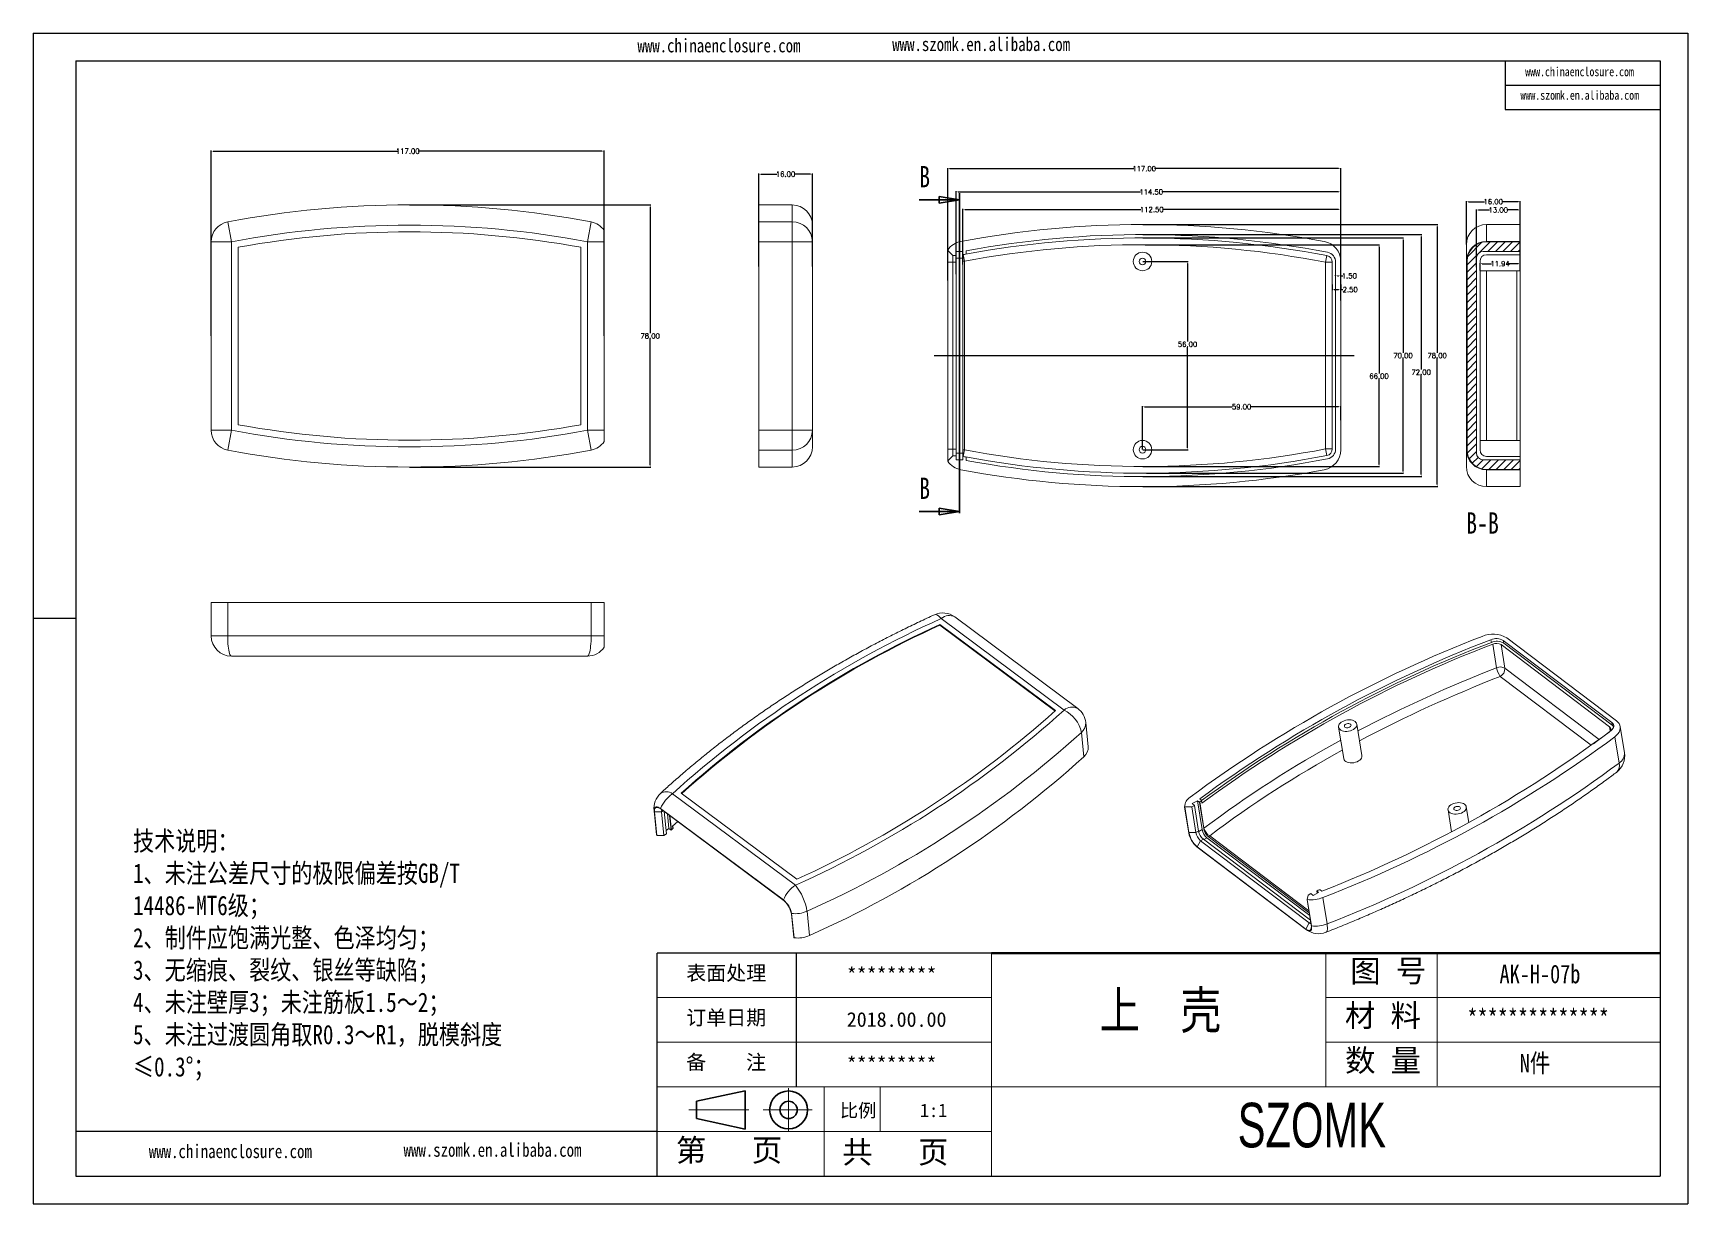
# Model space of a CAD drawing. Header units: inches. Extents: x 3379 to 5004, y 1126 to 1474.
# Drawn here: x 3379.1 to 3871.7, y 1125.7 to 1474 of the extents above; entities that cross this region are included whole.
import ezdxf

# ---------------------------------------------------------------- set-up
doc = ezdxf.new("R2010")
doc.units = ezdxf.units.IN
doc.header["$LTSCALE"] = 15
doc.linetypes.add('CENTER2', pattern=[28.575, 19.05, -3.175, 3.175, -3.175])
doc.linetypes.add('PHANTOM', pattern=[12.7, 6.35, -1.27, 1.27, -1.27, 1.27, -1.27])
doc.layers.add('文字', color=81, linetype='Continuous')
for name, color, linetype, lineweight in [('粗实线', 7, 'Continuous', 30), ('细实线', 3, 'Continuous', 9), ('细点划线', 2, 'CENTER2', 9)]:
    doc.layers.add(name, color=color, linetype=linetype, lineweight=lineweight)
doc.styles.add('SLDTEXTSTYLE0', font='TXT', dxfattribs={"width": 0.75})
doc.styles.get("Standard").update_dxf_attribs({"font": 'txt', "bigfont": 'gbcbig.shx'})
doc.styles.add('宋体', font='', dxfattribs={"width": 0.8, "height": 3.5})
doc.styles.add('长仿宋', font='', dxfattribs={"width": 0.7, "height": 4})
doc.styles.get('宋体').set_extended_font_data('SimSun')
doc.styles.get('长仿宋').set_extended_font_data('SimSun')
doc.dimstyles.new('2', dxfattribs={"dimtxt": 1.5, "dimasz": 0.6, "dimexe": 0.18, "dimexo": 0.0625, "dimgap": 0.09, "dimtad": 0, "dimtih": 1, "dimtoh": 1, "dimzin": 0, "dimdsep": 46, "dimtxsty": 'Standard', "dimcen": 0, "dimadec": 0, "dimazin": 2, "dimtfac": 1, "dimtofl": 0, "dimtmove": 0, "dimatfit": 3, "dimfxl": 1, "dimtolj": 1, "dimtzin": 0, "dimarcsym": 0})

# ---------------------------------------------------------------- blocks, each defined once
blk = doc.blocks.new('_CLOSED')
at = {"color": 0, "linetype": 'ByBlock', "lineweight": -2}
for p, q in [((-1, 0.166667), (0, 0)), ((-1, 0.166667), (-1, -0.166667)), ((0, 0), (-1, -0.166667)), ((0, 0), (-1, 0))]:
    blk.add_line(p, q, dxfattribs=at)
blk = doc.blocks.new('*D299')
at = {"color": 0, "lineweight": -2}
for p, q in [((3432.09, 1383.96), (3432.09, 1439.07)), ((3432.69, 1438.89), (3487.5, 1438.89)), ((3548.49, 1438.89), (3493.68, 1438.89)), ((3549.09, 1383.96), (3549.09, 1439.07))]:
    blk.add_line(p, q, dxfattribs=at)
at = {"color": 0}
for points in [[(3432.69, 1438.99), (3432.69, 1438.79), (3432.09, 1438.89)], [(3548.49, 1438.99), (3548.49, 1438.79), (3549.09, 1438.89)]]:
    blk.add_solid(points, dxfattribs=at)
at = {"layer": 'Defpoints', "color": 0}
for p in [(3432.09, 1438.89), (3432.09, 1383.9), (3549.09, 1383.9)]:
    blk.add_point(p, dxfattribs=at)
at = {"color": 0, "insert": (3490.59, 1438.89), "char_height": 1.5, "attachment_point": 5}
blk.add_mtext('\\A1;117.00', dxfattribs=at)
blk = doc.blocks.new('*D300')
at = {"color": 0, "lineweight": -2}
for p, q in [((3491.15, 1422.9), (3562.95, 1422.9)), ((3562.77, 1422.3), (3562.77, 1384.74)), ((3562.77, 1345.5), (3562.77, 1383.06)), ((3491.15, 1344.9), (3562.95, 1344.9))]:
    blk.add_line(p, q, dxfattribs=at)
at = {"color": 0}
for points in [[(3562.67, 1422.3), (3562.87, 1422.3), (3562.77, 1422.9)], [(3562.67, 1345.5), (3562.87, 1345.5), (3562.77, 1344.9)]]:
    blk.add_solid(points, dxfattribs=at)
at = {"layer": 'Defpoints', "color": 0}
for p in [(3491.09, 1422.9), (3491.09, 1344.9), (3562.77, 1344.9)]:
    blk.add_point(p, dxfattribs=at)
at = {"color": 0, "insert": (3562.77, 1383.9), "char_height": 1.5, "attachment_point": 5}
blk.add_mtext('\\A1;78.00', dxfattribs=at)
blk = doc.blocks.new('*D301')
at = {"color": 0, "lineweight": -2}
for p, q in [((3595.08, 1404.54), (3595.08, 1432.23)), ((3595.68, 1432.05), (3600.49, 1432.05)), ((3610.48, 1432.05), (3605.67, 1432.05)), ((3611.08, 1404.54), (3611.08, 1432.23))]:
    blk.add_line(p, q, dxfattribs=at)
at = {"color": 0}
for points in [[(3595.68, 1432.15), (3595.68, 1431.95), (3595.08, 1432.05)], [(3610.48, 1432.15), (3610.48, 1431.95), (3611.08, 1432.05)]]:
    blk.add_solid(points, dxfattribs=at)
at = {"layer": 'Defpoints', "color": 0}
for p in [(3611.08, 1432.05), (3595.08, 1404.48), (3611.08, 1404.48)]:
    blk.add_point(p, dxfattribs=at)
at = {"color": 0, "insert": (3603.08, 1432.05), "char_height": 1.5, "attachment_point": 5}
blk.add_mtext('\\A1;16.00', dxfattribs=at)
blk = doc.blocks.new('*D302')
at = {"color": 0, "lineweight": -2}
for p, q in [((3709.43, 1406.07), (3722.95, 1406.07)), ((3722.77, 1405.47), (3722.77, 1382.27)), ((3722.77, 1350.67), (3722.77, 1380.59)), ((3709.43, 1350.07), (3722.95, 1350.07))]:
    blk.add_line(p, q, dxfattribs=at)
at = {"color": 0}
for points in [[(3722.67, 1405.47), (3722.87, 1405.47), (3722.77, 1406.07)], [(3722.67, 1350.67), (3722.87, 1350.67), (3722.77, 1350.07)]]:
    blk.add_solid(points, dxfattribs=at)
at = {"layer": 'Defpoints', "color": 0}
for p in [(3709.36, 1406.07), (3709.36, 1350.07), (3722.77, 1350.07)]:
    blk.add_point(p, dxfattribs=at)
at = {"color": 0, "insert": (3722.77, 1381.43), "char_height": 1.5, "attachment_point": 5}
blk.add_mtext('\\A1;56.00', dxfattribs=at)
blk = doc.blocks.new('*D303')
at = {"color": 0, "lineweight": -2}
for p, q in [((3709.43, 1417.07), (3797.26, 1417.07)), ((3797.08, 1416.47), (3797.08, 1378.91)), ((3797.08, 1339.67), (3797.08, 1377.23)), ((3709.43, 1339.07), (3797.26, 1339.07))]:
    blk.add_line(p, q, dxfattribs=at)
at = {"color": 0}
for points in [[(3796.98, 1416.47), (3797.18, 1416.47), (3797.08, 1417.07)], [(3796.98, 1339.67), (3797.18, 1339.67), (3797.08, 1339.07)]]:
    blk.add_solid(points, dxfattribs=at)
at = {"layer": 'Defpoints', "color": 0}
for p in [(3709.36, 1417.07), (3709.36, 1339.07), (3797.08, 1339.07)]:
    blk.add_point(p, dxfattribs=at)
at = {"color": 0, "insert": (3797.08, 1378.07), "char_height": 1.5, "attachment_point": 5}
blk.add_mtext('\\A1;78.00', dxfattribs=at)
blk = doc.blocks.new('*D304')
at = {"color": 0, "lineweight": -2}
for p, q in [((3709.43, 1414.07), (3792.5, 1414.07)), ((3792.32, 1413.47), (3792.32, 1373.96)), ((3792.32, 1342.67), (3792.32, 1372.28)), ((3709.43, 1342.07), (3792.5, 1342.07))]:
    blk.add_line(p, q, dxfattribs=at)
at = {"color": 0}
for points in [[(3792.22, 1413.47), (3792.42, 1413.47), (3792.32, 1414.07)], [(3792.22, 1342.67), (3792.42, 1342.67), (3792.32, 1342.07)]]:
    blk.add_solid(points, dxfattribs=at)
at = {"layer": 'Defpoints', "color": 0}
for p in [(3709.36, 1414.07), (3792.32, 1414.07), (3709.36, 1342.07)]:
    blk.add_point(p, dxfattribs=at)
at = {"color": 0, "insert": (3792.32, 1373.12), "char_height": 1.5, "attachment_point": 5}
blk.add_mtext('\\A1;72.00', dxfattribs=at)
blk = doc.blocks.new('*D305')
at = {"color": 0, "lineweight": -2}
for p, q in [((3709.43, 1413.07), (3787.11, 1413.07)), ((3786.93, 1412.47), (3786.93, 1378.91)), ((3786.93, 1343.67), (3786.93, 1377.23)), ((3710.55, 1343.07), (3787.11, 1343.07))]:
    blk.add_line(p, q, dxfattribs=at)
at = {"color": 0}
for points in [[(3786.83, 1412.47), (3787.03, 1412.47), (3786.93, 1413.07)], [(3786.83, 1343.67), (3787.03, 1343.67), (3786.93, 1343.07)]]:
    blk.add_solid(points, dxfattribs=at)
at = {"layer": 'Defpoints', "color": 0}
for p in [(3709.36, 1413.07), (3710.49, 1343.07), (3786.93, 1343.07)]:
    blk.add_point(p, dxfattribs=at)
at = {"color": 0, "insert": (3786.93, 1378.07), "char_height": 1.5, "attachment_point": 5}
blk.add_mtext('\\A1;70.00', dxfattribs=at)
blk = doc.blocks.new('*D306')
at = {"color": 0, "lineweight": -2}
for p, q in [((3710.19, 1411.07), (3779.96, 1411.07)), ((3779.78, 1410.47), (3779.78, 1372.78)), ((3779.78, 1345.67), (3779.78, 1371.1)), ((3709.43, 1345.07), (3779.96, 1345.07))]:
    blk.add_line(p, q, dxfattribs=at)
at = {"color": 0}
for points in [[(3779.68, 1410.47), (3779.88, 1410.47), (3779.78, 1411.07)], [(3779.68, 1345.67), (3779.88, 1345.67), (3779.78, 1345.07)]]:
    blk.add_solid(points, dxfattribs=at)
at = {"layer": 'Defpoints', "color": 0}
for p in [(3710.13, 1411.07), (3709.36, 1345.07), (3779.78, 1345.07)]:
    blk.add_point(p, dxfattribs=at)
at = {"color": 0, "insert": (3779.78, 1371.94), "char_height": 1.5, "attachment_point": 5}
blk.add_mtext('\\A1;66.00', dxfattribs=at)
blk = doc.blocks.new('*D307')
at = {"color": 0, "lineweight": -2}
for p, q in [((3766.86, 1401.77), (3766.86, 1401.97)), ((3767.46, 1401.79), (3767.76, 1401.79)), ((3768.36, 1401.77), (3768.36, 1401.97)), ((3768.36, 1401.79), (3768.96, 1401.79))]:
    blk.add_line(p, q, dxfattribs=at)
at = {"color": 0}
for points in [[(3767.46, 1401.89), (3767.46, 1401.69), (3766.86, 1401.79)], [(3767.76, 1401.89), (3767.76, 1401.69), (3768.36, 1401.79)]]:
    blk.add_solid(points, dxfattribs=at)
at = {"layer": 'Defpoints', "color": 0}
for p in [(3766.86, 1401.71), (3768.36, 1401.79), (3768.36, 1401.71)]:
    blk.add_point(p, dxfattribs=at)
at = {"color": 0, "insert": (3770.93, 1401.79), "char_height": 1.5, "attachment_point": 5}
blk.add_mtext('\\A1;1.50', dxfattribs=at)
blk = doc.blocks.new('*D308')
at = {"color": 0, "lineweight": -2}
for p, q in [((3765.86, 1399.21), (3765.86, 1397.53)), ((3766.46, 1397.71), (3767.76, 1397.71)), ((3768.36, 1399.21), (3768.36, 1397.53)), ((3768.36, 1397.71), (3768.96, 1397.71))]:
    blk.add_line(p, q, dxfattribs=at)
at = {"color": 0}
for points in [[(3766.46, 1397.81), (3766.46, 1397.61), (3765.86, 1397.71)], [(3767.76, 1397.81), (3767.76, 1397.61), (3768.36, 1397.71)]]:
    blk.add_solid(points, dxfattribs=at)
at = {"layer": 'Defpoints', "color": 0}
for p in [(3765.86, 1399.27), (3768.36, 1399.27), (3768.36, 1397.71)]:
    blk.add_point(p, dxfattribs=at)
at = {"color": 0, "insert": (3771.18, 1397.71), "char_height": 1.5, "attachment_point": 5}
blk.add_mtext('\\A1;2.50', dxfattribs=at)
blk = doc.blocks.new('*D309')
at = {"color": 0, "lineweight": -2}
for p, q in [((3655.86, 1405.18), (3655.86, 1421.71)), ((3656.46, 1421.53), (3708.9, 1421.53)), ((3767.76, 1421.53), (3715.33, 1421.53)), ((3768.36, 1404.19), (3768.36, 1421.71))]:
    blk.add_line(p, q, dxfattribs=at)
at = {"color": 0}
for points in [[(3656.46, 1421.63), (3656.46, 1421.43), (3655.86, 1421.53)], [(3767.76, 1421.63), (3767.76, 1421.43), (3768.36, 1421.53)]]:
    blk.add_solid(points, dxfattribs=at)
at = {"layer": 'Defpoints', "color": 0}
for p in [(3768.36, 1421.53), (3655.86, 1405.12), (3768.36, 1404.13)]:
    blk.add_point(p, dxfattribs=at)
at = {"color": 0, "insert": (3712.11, 1421.53), "char_height": 1.5, "attachment_point": 5}
blk.add_mtext('\\A1;112.50', dxfattribs=at)
blk = doc.blocks.new('*D310')
at = {"color": 0, "lineweight": -2}
for p, q in [((3653.86, 1402.29), (3653.86, 1426.96)), ((3654.46, 1426.78), (3708.73, 1426.78)), ((3767.76, 1426.78), (3715.16, 1426.78)), ((3768.36, 1404.19), (3768.36, 1426.96))]:
    blk.add_line(p, q, dxfattribs=at)
at = {"color": 0}
for points in [[(3654.46, 1426.88), (3654.46, 1426.68), (3653.86, 1426.78)], [(3767.76, 1426.88), (3767.76, 1426.68), (3768.36, 1426.78)]]:
    blk.add_solid(points, dxfattribs=at)
at = {"layer": 'Defpoints', "color": 0}
for p in [(3768.36, 1426.78), (3653.86, 1402.23), (3768.36, 1404.13)]:
    blk.add_point(p, dxfattribs=at)
at = {"color": 0, "insert": (3711.95, 1426.78), "char_height": 1.5, "attachment_point": 5}
blk.add_mtext('\\A1;114.50', dxfattribs=at)
blk = doc.blocks.new('*D311')
at = {"color": 0, "lineweight": -2}
for p, q in [((3651.36, 1400.4), (3651.36, 1433.88)), ((3768.36, 1394.5), (3768.36, 1433.88)), ((3651.96, 1433.7), (3706.77, 1433.7)), ((3767.76, 1433.7), (3712.95, 1433.7))]:
    blk.add_line(p, q, dxfattribs=at)
at = {"color": 0}
for points in [[(3651.96, 1433.8), (3651.96, 1433.6), (3651.36, 1433.7)], [(3767.76, 1433.8), (3767.76, 1433.6), (3768.36, 1433.7)]]:
    blk.add_solid(points, dxfattribs=at)
at = {"layer": 'Defpoints', "color": 0}
for p in [(3768.36, 1433.7), (3651.36, 1400.34), (3768.36, 1394.44)]:
    blk.add_point(p, dxfattribs=at)
at = {"color": 0, "insert": (3709.86, 1433.7), "char_height": 1.5, "attachment_point": 5}
blk.add_mtext('\\A1;117.00', dxfattribs=at)
blk = doc.blocks.new('*D312')
at = {"color": 0, "lineweight": -2}
for p, q in [((3805.78, 1411.13), (3805.78, 1424.04)), ((3821.78, 1417.13), (3821.78, 1424.04)), ((3806.38, 1423.86), (3811.19, 1423.86)), ((3821.18, 1423.86), (3816.37, 1423.86))]:
    blk.add_line(p, q, dxfattribs=at)
at = {"color": 0}
for points in [[(3806.38, 1423.96), (3806.38, 1423.76), (3805.78, 1423.86)], [(3821.18, 1423.96), (3821.18, 1423.76), (3821.78, 1423.86)]]:
    blk.add_solid(points, dxfattribs=at)
at = {"layer": 'Defpoints', "color": 0}
for p in [(3821.78, 1423.86), (3821.78, 1417.07), (3805.78, 1411.07)]:
    blk.add_point(p, dxfattribs=at)
at = {"color": 0, "insert": (3813.78, 1423.86), "char_height": 1.5, "attachment_point": 5}
blk.add_mtext('\\A1;16.00', dxfattribs=at)
blk = doc.blocks.new('*D314')
at = {"color": 0, "lineweight": -2}
for p, q in [((3808.78, 1404.37), (3808.78, 1421.57)), ((3809.38, 1421.39), (3812.69, 1421.39)), ((3821.18, 1421.39), (3817.87, 1421.39)), ((3821.78, 1404.37), (3821.78, 1421.57))]:
    blk.add_line(p, q, dxfattribs=at)
at = {"color": 0}
for points in [[(3809.38, 1421.49), (3809.38, 1421.29), (3808.78, 1421.39)], [(3821.18, 1421.49), (3821.18, 1421.29), (3821.78, 1421.39)]]:
    blk.add_solid(points, dxfattribs=at)
at = {"layer": 'Defpoints', "color": 0}
for p in [(3821.78, 1421.39), (3808.78, 1404.31), (3821.78, 1404.31)]:
    blk.add_point(p, dxfattribs=at)
at = {"color": 0, "insert": (3815.28, 1421.39), "char_height": 1.5, "attachment_point": 5}
blk.add_mtext('\\A1;13.00', dxfattribs=at)
blk = doc.blocks.new('*D315')
at = {"color": 0, "lineweight": -2}
for p, q in [((3709.36, 1350.13), (3709.36, 1363.01)), ((3709.96, 1362.83), (3736.02, 1362.83)), ((3767.76, 1362.83), (3741.7, 1362.83)), ((3768.36, 1358.83), (3768.36, 1363.01))]:
    blk.add_line(p, q, dxfattribs=at)
at = {"color": 0}
for points in [[(3709.96, 1362.93), (3709.96, 1362.73), (3709.36, 1362.83)], [(3767.76, 1362.93), (3767.76, 1362.73), (3768.36, 1362.83)]]:
    blk.add_solid(points, dxfattribs=at)
at = {"layer": 'Defpoints', "color": 0}
for p in [(3768.36, 1362.83), (3768.36, 1358.76), (3709.36, 1350.07)]:
    blk.add_point(p, dxfattribs=at)
at = {"color": 0, "insert": (3738.86, 1362.83), "char_height": 1.5, "attachment_point": 5}
blk.add_mtext('\\A1;59.00', dxfattribs=at)
blk = doc.blocks.new('*D316')
at = {"color": 0, "lineweight": -2}
for p, q in [((3809.84, 1403.38), (3809.84, 1405.6)), ((3810.44, 1405.42), (3813.22, 1405.42)), ((3821.18, 1405.42), (3818.4, 1405.42)), ((3821.78, 1403.38), (3821.78, 1405.6))]:
    blk.add_line(p, q, dxfattribs=at)
at = {"color": 0}
for points in [[(3810.44, 1405.52), (3810.44, 1405.32), (3809.84, 1405.42)], [(3821.18, 1405.52), (3821.18, 1405.32), (3821.78, 1405.42)]]:
    blk.add_solid(points, dxfattribs=at)
at = {"layer": 'Defpoints', "color": 0}
for p in [(3821.78, 1405.42), (3809.84, 1403.32), (3821.78, 1403.32)]:
    blk.add_point(p, dxfattribs=at)
at = {"color": 0, "insert": (3815.81, 1405.42), "char_height": 1.5, "attachment_point": 5}
blk.add_mtext('\\A1;11.94', dxfattribs=at)

msp = doc.modelspace()

# ---------------------------------------------------------------- hatches: boundary and pattern name
at = {"linetype": 'Continuous', "lineweight": 0}
h = msp.add_hatch(dxfattribs=at)
h.set_pattern_fill('ANSI31', color=4, scale=0.5, style=0)
h.set_pattern_definition([(45, (21.1117, 0), (-1.122532, 1.122532), [])])
edge = h.paths.add_edge_path(flags=0)
edge.add_line((3805.971, 1406.136), (3805.971, 1350.006))
edge.add_arc((3811.781, 1350.006), 5.809, 180, 270)
edge.add_line((3811.781, 1344.196), (3821.781, 1344.196))
edge.add_line((3821.781, 1344.196), (3821.781, 1347.074))
edge.add_line((3821.781, 1347.074), (3810.781, 1347.074))
edge.add_arc((3810.781, 1349.074), 2, 180, 270, ccw=False)
edge.add_line((3808.781, 1349.074), (3808.781, 1407.068))
edge.add_arc((3810.781, 1407.068), 2, 90, 180, ccw=False)
edge.add_line((3810.781, 1409.068), (3821.781, 1409.068))
edge.add_line((3821.781, 1409.068), (3821.781, 1411.946))
edge.add_line((3821.781, 1411.946), (3811.781, 1411.946))
edge.add_arc((3811.781, 1406.136), 5.809, 90, 180)

# ---------------------------------------------------------------- linework, layer by layer
for p, q in [((3379.052, 1474.021), (3871.739, 1474.021)), ((3379.052, 1474.021), (3379.052, 1125.657)), ((3871.739, 1474.021), (3871.739, 1125.657)), ((3391.801, 1465.727), (3863.445, 1465.727)), ((3391.801, 1465.727), (3391.801, 1133.951)), ((3817.365, 1465.727), (3817.365, 1451.327)), ((3863.445, 1465.727), (3863.445, 1133.951)), ((3817.365, 1458.527), (3863.445, 1458.527)), ((3817.365, 1451.327), (3863.445, 1451.327)), ((3391.801, 1299.839), (3379.052, 1299.839)), ((3379.052, 1286.937), (3379.052, 1125.657)), ((3664.379, 1200.306), (3564.846, 1200.306)), ((3564.846, 1133.951), (3564.846, 1200.306)), ((3606.318, 1160.493), (3606.318, 1200.306)), ((3564.846, 1147.222), (3391.801, 1147.222)), ((3391.801, 1133.951), (3863.445, 1133.951)), ((3379.052, 1125.657), (3871.739, 1125.657)), ((3379.052, 1125.657), (3607.148, 1125.657))]:
    msp.add_line(p, q)
at = {"color": 1, "linetype": 'PHANTOM', "lineweight": 30}
for p, q in [((3642.863, 1424.431), (3654.863, 1424.431)), ((3654.863, 1426.431), (3654.863, 1329.711)), ((3642.863, 1331.711), (3654.863, 1331.711))]:
    msp.add_line(p, q, dxfattribs=at)
at = {"color": 7, "linetype": 'Continuous', "lineweight": 15}
for p, q in [((3605.084, 1422.898), (3595.084, 1422.898)), ((3595.084, 1422.898), (3595.084, 1417.86)), ((3438.091, 1411.963), (3436.984, 1417.86)), ((3544.091, 1411.963), (3545.199, 1417.86)), ((3549.091, 1415.28), (3549.091, 1411.963)), ((3595.084, 1417.86), (3605.084, 1417.86)), ((3595.084, 1411.963), (3595.084, 1417.86)), ((3605.084, 1417.86), (3605.084, 1411.963)), ((3611.084, 1416.898), (3611.084, 1411.963)), ((3821.781, 1417.071), (3811.781, 1417.071)), ((3821.781, 1412.033), (3821.781, 1417.071)), ((3432.091, 1355.833), (3432.091, 1411.963)), ((3438.091, 1411.963), (3432.091, 1411.963)), ((3438.091, 1411.963), (3438.091, 1355.833)), ((3440.091, 1410.299), (3440.091, 1357.497)), ((3542.091, 1357.497), (3542.091, 1410.299)), ((3549.091, 1411.963), (3544.091, 1411.963)), ((3544.091, 1355.833), (3544.091, 1411.963)), ((3549.091, 1411.963), (3549.091, 1355.833)), ((3595.084, 1411.963), (3595.084, 1355.833)), ((3605.084, 1411.963), (3595.084, 1411.963)), ((3605.084, 1355.833), (3605.084, 1411.963)), ((3611.084, 1411.963), (3605.084, 1411.963)), ((3611.084, 1411.963), (3611.084, 1355.833)), ((3651.363, 1409.368), (3651.363, 1409.453)), ((3651.363, 1409.368), (3652.863, 1407.868)), ((3651.363, 1405.868), (3651.363, 1409.368)), ((3656.863, 1409.281), (3656.863, 1408.43)), ((3805.781, 1406.136), (3805.781, 1411.071)), ((3811.781, 1412.033), (3811.781, 1411.946)), ((3811.781, 1412.033), (3821.781, 1412.033)), ((3821.781, 1411.946), (3811.781, 1411.946)), ((3821.781, 1412.033), (3821.781, 1411.946)), ((3821.781, 1409.068), (3821.781, 1411.946)), ((3651.363, 1405.868), (3652.863, 1405.868)), ((3651.363, 1350.274), (3651.363, 1405.868)), ((3652.863, 1407.868), (3653.863, 1407.868)), ((3652.863, 1407.868), (3652.863, 1405.868)), ((3653.863, 1405.868), (3652.863, 1405.868)), ((3652.863, 1405.868), (3652.863, 1350.274)), ((3655.863, 1409.068), (3653.863, 1409.068)), ((3653.863, 1409.068), (3653.863, 1407.868)), ((3653.863, 1405.868), (3653.863, 1407.868)), ((3655.863, 1407.068), (3653.863, 1407.068)), ((3653.863, 1350.274), (3653.863, 1405.868)), ((3655.863, 1408.073), (3655.863, 1409.068)), ((3655.863, 1408.073), (3655.863, 1406.136)), ((3656.363, 1406.136), (3655.863, 1406.136)), ((3655.863, 1406.136), (3655.863, 1350.006)), ((3655.994, 1408.102), (3656.363, 1406.136)), ((3656.363, 1350.006), (3656.363, 1406.136)), ((3764.243, 1407.814), (3763.863, 1405.85)), ((3765.863, 1405.85), (3763.863, 1405.85)), ((3763.863, 1350.292), (3763.863, 1405.85)), ((3765.863, 1405.85), (3765.863, 1350.292)), ((3766.863, 1350.292), (3766.863, 1405.85)), ((3768.363, 1406.136), (3768.363, 1350.006)), ((3805.971, 1406.136), (3805.781, 1406.136)), ((3805.781, 1350.006), (3805.781, 1406.136)), ((3805.971, 1406.136), (3805.971, 1350.006)), ((3808.781, 1349.074), (3808.781, 1407.068)), ((3809.844, 1406.136), (3809.844, 1350.006)), ((3821.781, 1409.068), (3810.781, 1409.068)), ((3821.781, 1408.073), (3811.781, 1408.073)), ((3821.781, 1408.073), (3821.781, 1409.068)), ((3821.781, 1408.073), (3821.781, 1403.321)), ((3809.844, 1403.321), (3821.781, 1403.321)), ((3820.781, 1403.321), (3820.781, 1352.821)), ((3821.781, 1352.821), (3821.781, 1403.321)), ((3438.091, 1355.833), (3432.091, 1355.833)), ((3438.091, 1355.833), (3436.984, 1349.936)), ((3544.091, 1355.833), (3549.091, 1355.833)), ((3544.091, 1355.833), (3545.199, 1349.936)), ((3549.091, 1355.833), (3549.091, 1352.516)), ((3595.084, 1355.833), (3605.084, 1355.833)), ((3595.084, 1349.936), (3595.084, 1355.833)), ((3605.084, 1355.833), (3605.084, 1349.936)), ((3611.084, 1355.833), (3605.084, 1355.833)), ((3611.084, 1355.833), (3611.084, 1350.898)), ((3651.363, 1350.274), (3652.863, 1350.274)), ((3651.363, 1346.774), (3651.363, 1350.274)), ((3652.863, 1350.274), (3652.863, 1348.274)), ((3652.863, 1350.274), (3653.863, 1350.274)), ((3653.863, 1348.274), (3653.863, 1350.274)), ((3655.863, 1350.006), (3656.363, 1350.006)), ((3655.863, 1350.006), (3655.863, 1348.069)), ((3655.994, 1348.04), (3656.363, 1350.006)), ((3764.243, 1348.328), (3763.863, 1350.292)), ((3765.863, 1350.292), (3763.863, 1350.292)), ((3805.781, 1350.006), (3805.971, 1350.006)), ((3805.781, 1345.071), (3805.781, 1350.006)), ((3821.781, 1352.821), (3809.844, 1352.821)), ((3821.781, 1352.821), (3821.781, 1348.069)), ((3605.084, 1349.936), (3595.084, 1349.936)), ((3595.084, 1344.898), (3595.084, 1349.936)), ((3652.863, 1348.274), (3651.363, 1346.774)), ((3651.363, 1346.689), (3651.363, 1346.774)), ((3652.863, 1348.274), (3653.863, 1348.274)), ((3653.863, 1349.074), (3655.863, 1349.074)), ((3653.863, 1348.274), (3653.863, 1347.074)), ((3653.863, 1347.074), (3655.863, 1347.074)), ((3655.863, 1347.074), (3655.863, 1348.069)), ((3656.863, 1347.712), (3656.863, 1346.861)), ((3810.781, 1347.074), (3821.781, 1347.074)), ((3811.781, 1348.069), (3821.781, 1348.069)), ((3821.781, 1347.074), (3821.781, 1348.069)), ((3821.781, 1344.196), (3821.781, 1347.074)), ((3595.084, 1344.898), (3605.084, 1344.898)), ((3811.781, 1344.196), (3821.781, 1344.196)), ((3811.781, 1344.196), (3811.781, 1344.109)), ((3821.781, 1344.109), (3811.781, 1344.109)), ((3821.781, 1344.196), (3821.781, 1344.109)), ((3821.781, 1344.109), (3821.781, 1339.071)), ((3811.781, 1339.071), (3821.781, 1339.071)), ((3432.091, 1294.642), (3432.091, 1304.642)), ((3432.091, 1304.642), (3436.984, 1304.642)), ((3436.984, 1304.642), (3436.984, 1294.642)), ((3545.199, 1304.642), (3436.984, 1304.642)), ((3545.199, 1294.642), (3545.199, 1304.642)), ((3545.199, 1304.642), (3549.091, 1304.642)), ((3549.091, 1304.642), (3549.091, 1294.642)), ((3683.425, 1272.428), (3649.028, 1298.041)), ((3649.051, 1297.824), (3649.028, 1298.041)), ((3683.304, 1272.318), (3649.051, 1297.824)), ((3686.019, 1272.604), (3649.454, 1299.832)), ((3690.06, 1273.078), (3653.495, 1300.306)), ((3436.984, 1294.642), (3432.091, 1294.642)), ((3436.984, 1294.642), (3545.199, 1294.642)), ((3545.199, 1294.642), (3549.091, 1294.642)), ((3549.091, 1294.642), (3549.091, 1291.326)), ((3813.23, 1292.739), (3813.103, 1293.521)), ((3814.792, 1285.19), (3813.649, 1292.223)), ((3816.093, 1292.076), (3848.418, 1267.629)), ((3816.093, 1292.076), (3817.236, 1285.042)), ((3849.094, 1268.853), (3816.769, 1293.3)), ((3816.896, 1292.518), (3816.769, 1293.3)), ((3849.221, 1268.071), (3816.896, 1292.518)), ((3817.808, 1294.089), (3850.465, 1269.391)), ((3544.091, 1288.642), (3438.091, 1288.642)), ((3693.207, 1261.664), (3692.444, 1268.895)), ((3767.734, 1267.527), (3769.258, 1258.149)), ((3774.687, 1259.031), (3773.163, 1268.409)), ((3849.221, 1268.071), (3849.094, 1268.853)), ((3852.838, 1259.884), (3851.568, 1267.7)), ((3691.918, 1258.718), (3691.155, 1265.949)), ((3851.236, 1256.817), (3849.966, 1264.632)), ((3569.439, 1247.708), (3606.004, 1220.48)), ((3572.033, 1247.884), (3606.43, 1222.271)), ((3563.93, 1242.74), (3564.693, 1235.508)), ((3563.962, 1242.52), (3564.725, 1235.288)), ((3564.037, 1242.285), (3566.147, 1242.295)), ((3564.78, 1235.247), (3564.037, 1242.285)), ((3602.435, 1216.081), (3565.869, 1243.309)), ((3566.05, 1243.118), (3602.266, 1216.15)), ((3566.147, 1242.295), (3566.89, 1235.257)), ((3567.645, 1235.749), (3566.936, 1242.458)), ((3567.906, 1241.736), (3568.373, 1237.315)), ((3721.936, 1243.769), (3721.887, 1243.807)), ((3721.887, 1243.807), (3723.157, 1235.991)), ((3721.936, 1243.769), (3724.014, 1243.773)), ((3723.172, 1236.163), (3721.936, 1243.769)), ((3724.014, 1243.773), (3724.817, 1244.215)), ((3724.014, 1243.773), (3725.25, 1236.167)), ((3725.726, 1245.627), (3724.119, 1244.743)), ((3724.119, 1244.743), (3724.817, 1244.215)), ((3726.053, 1236.609), (3724.817, 1244.215)), ((3726.305, 1245.189), (3725.726, 1245.627)), ((3727.123, 1237.03), (3725.726, 1245.627)), ((3726.305, 1245.189), (3727.575, 1237.374)), ((3727.663, 1237.445), (3726.393, 1245.26)), ((3726.406, 1246.163), (3726.9, 1245.789)), ((3727.01, 1244.849), (3726.883, 1245.63)), ((3727.064, 1244.951), (3726.937, 1245.733)), ((3800.316, 1242.886), (3801.368, 1236.41)), ((3806.494, 1239.155), (3805.745, 1243.768)), ((3567.537, 1236.77), (3568.373, 1237.315)), ((3568.373, 1237.315), (3569.021, 1236.832)), ((3568.554, 1241.253), (3569.021, 1236.832)), ((3570.998, 1239.433), (3569.471, 1238.044)), ((3569.548, 1237.321), (3569.471, 1238.044)), ((3569.591, 1237.42), (3569.52, 1238.089)), ((3564.725, 1235.288), (3564.693, 1235.508)), ((3564.725, 1235.288), (3564.78, 1235.247)), ((3566.89, 1235.257), (3564.78, 1235.247)), ((3566.89, 1235.257), (3567.645, 1235.749)), ((3723.172, 1236.163), (3725.25, 1236.167)), ((3725.25, 1236.167), (3726.053, 1236.609)), ((3725.508, 1231.94), (3758.166, 1207.241)), ((3725.653, 1231.888), (3726.668, 1233.724)), ((3757.999, 1207.425), (3725.653, 1231.888)), ((3727.471, 1234.166), (3726.668, 1233.724)), ((3726.668, 1233.724), (3759.013, 1209.261)), ((3759.359, 1210.05), (3727.471, 1234.166)), ((3759.131, 1211.453), (3728.54, 1234.587)), ((3728.948, 1235.008), (3758.995, 1212.284)), ((3758.687, 1217.55), (3758.355, 1216.227)), ((3758.687, 1217.55), (3759.49, 1217.992)), ((3759.49, 1217.992), (3760.189, 1217.464)), ((3760.189, 1217.464), (3761.795, 1218.349)), ((3761.795, 1218.349), (3761.216, 1218.787)), ((3761.329, 1218.092), (3761.216, 1218.787)), ((3762.227, 1219.072), (3762.722, 1218.698)), ((3605.612, 1204.843), (3604.848, 1212.074)), ((3609.467, 1212.736), (3610.231, 1205.505)), ((3758.404, 1216.19), (3758.355, 1216.227)), ((3758.355, 1216.227), (3759.591, 1208.621)), ((3759.674, 1208.374), (3758.404, 1216.19)), ((3763.032, 1216.776), (3764.302, 1208.96)), ((3604.814, 1211.921), (3605.556, 1204.884)), ((3757.999, 1207.425), (3759.013, 1209.261)), ((3605.556, 1204.884), (3605.612, 1204.843))]:
    msp.add_line(p, q, dxfattribs=at)
at = {"color": 8, "linetype": 'Continuous', "lineweight": 15}
for p, q in [((3605.084, 1417.86), (3605.084, 1422.898)), ((3811.781, 1417.071), (3811.781, 1412.033)), ((3811.781, 1403.321), (3811.781, 1352.821)), ((3605.084, 1344.898), (3605.084, 1349.936)), ((3811.781, 1344.109), (3811.781, 1339.071)), ((3842.973, 1262.107), (3815.883, 1282.595)), ((3817.236, 1285.042), (3845.299, 1263.819)), ((3848.615, 1266.415), (3848.418, 1267.629)), ((3563.962, 1242.52), (3563.93, 1242.74)), ((3566.685, 1242.645), (3566.147, 1242.295)), ((3569.101, 1236.91), (3568.65, 1241.182)), ((3726.082, 1236.458), (3727.123, 1237.03)), ((3728.54, 1234.587), (3727.599, 1234.069)), ((3758.906, 1212.833), (3729.357, 1235.18)), ((3759.013, 1209.261), (3759.448, 1209.5))]:
    msp.add_line(p, q, dxfattribs=at)
at = {"color": 1}
msp.add_line((3647.363, 1378.071), (3772.363, 1378.071), dxfattribs=at)
at = {"color": 8, "linetype": 'Continuous', "lineweight": 15, "flags": 128}
for points in [[(3649.454, 1299.832), (3649.065, 1300.239), (3648.692, 1300.565), (3648.339, 1300.805), (3648.013, 1300.953), (3647.719, 1301.008), (3647.463, 1300.969), (3647.419, 1300.951)], [(3763.961, 1206.462), (3764.097, 1206.548), (3764.241, 1206.743), (3764.343, 1207.029), (3764.4, 1207.4), (3764.413, 1207.852), (3764.38, 1208.374), (3764.302, 1208.96)]]:
    msp.add_lwpolyline(points, dxfattribs=at)
at = {"color": 7, "linetype": 'Continuous', "lineweight": 15, "flags": 128}
for points in [[(3438.091, 1288.642), (3437.947, 1288.693), (3437.805, 1288.847), (3437.667, 1289.099), (3437.537, 1289.446), (3437.417, 1289.882), (3437.308, 1290.399), (3437.212, 1290.99), (3437.132, 1291.642), (3437.068, 1292.346), (3437.021, 1293.089), (3436.993, 1293.859), (3436.984, 1294.642)], [(3544.091, 1288.642), (3544.236, 1288.693), (3544.378, 1288.847), (3544.515, 1289.099), (3544.645, 1289.446), (3544.766, 1289.882), (3544.875, 1290.399), (3544.97, 1290.99), (3545.051, 1291.642), (3545.115, 1292.346), (3545.161, 1293.089), (3545.19, 1293.859), (3545.199, 1294.642)], [(3772.658, 1269.184), (3772.315, 1269.391), (3771.905, 1269.547), (3771.442, 1269.646), (3770.943, 1269.683), (3770.427, 1269.659), (3769.911, 1269.574), (3769.414, 1269.431), (3768.955, 1269.235), (3768.55, 1268.993), (3768.214, 1268.714), (3767.958, 1268.408), (3767.793, 1268.086), (3767.723, 1267.76), (3767.752, 1267.442), (3767.878, 1267.142), (3768.097, 1266.873), (3768.401, 1266.643), (3768.78, 1266.46), (3769.218, 1266.333), (3769.701, 1266.264), (3770.211, 1266.257), (3770.73, 1266.312), (3771.238, 1266.427), (3771.718, 1266.597), (3772.152, 1266.817), (3772.524, 1267.079), (3772.822, 1267.373), (3773.033, 1267.688), (3773.151, 1268.013), (3773.172, 1268.337), (3773.094, 1268.648), (3772.921, 1268.933), (3772.658, 1269.184)], [(3771.252, 1268.41), (3771.033, 1268.525), (3770.756, 1268.585), (3770.45, 1268.584), (3770.143, 1268.523), (3769.867, 1268.408), (3769.647, 1268.25), (3769.506, 1268.064), (3769.457, 1267.869), (3769.505, 1267.684), (3769.645, 1267.526), (3769.864, 1267.412), (3770.141, 1267.352), (3770.447, 1267.352), (3770.754, 1267.413), (3771.03, 1267.528), (3771.25, 1267.686), (3771.391, 1267.872), (3771.44, 1268.067), (3771.392, 1268.253), (3771.252, 1268.41)], [(3848.418, 1267.629), (3848.594, 1267.465), (3848.717, 1267.28), (3848.783, 1267.078), (3848.791, 1266.867), (3848.74, 1266.652), (3848.632, 1266.44), (3848.47, 1266.237), (3848.259, 1266.049)], [(3848.855, 1266.482), (3849.172, 1266.764), (3849.415, 1267.069), (3849.578, 1267.387), (3849.654, 1267.709), (3849.642, 1268.026), (3849.542, 1268.329), (3849.358, 1268.607), (3849.094, 1268.853)], [(3849.639, 1267.605), (3849.485, 1267.825), (3849.221, 1268.071)], [(3849.966, 1264.632), (3850.49, 1265.08), (3850.921, 1265.559), (3851.251, 1266.061), (3851.473, 1266.576), (3851.584, 1267.094), (3851.581, 1267.605), (3851.464, 1268.099), (3851.236, 1268.567), (3850.901, 1269.001), (3850.465, 1269.391)], [(3848.259, 1266.049), (3844.553, 1263.266), (3843.636, 1262.591)], [(3769.258, 1258.149), (3769.276, 1258.063), (3769.402, 1257.764), (3769.621, 1257.494), (3769.925, 1257.264), (3770.304, 1257.082), (3770.742, 1256.954), (3771.225, 1256.886), (3771.735, 1256.879), (3772.254, 1256.934), (3772.762, 1257.048), (3773.242, 1257.219), (3773.676, 1257.439), (3774.048, 1257.7), (3774.346, 1257.994), (3774.557, 1258.309), (3774.676, 1258.635), (3774.696, 1258.959), (3774.687, 1259.031)], [(3565.869, 1243.309), (3565.498, 1243.552), (3565.146, 1243.715), (3564.823, 1243.792), (3564.54, 1243.782), (3564.305, 1243.685), (3564.125, 1243.503), (3564.006, 1243.243), (3563.951, 1242.912), (3563.962, 1242.52)], [(3564.037, 1242.285), (3564.026, 1242.698), (3564.084, 1243.048), (3564.209, 1243.323), (3564.399, 1243.514), (3564.647, 1243.617), (3564.946, 1243.628), (3565.287, 1243.546), (3565.658, 1243.374), (3566.05, 1243.118)], [(3726.883, 1245.63), (3726.905, 1245.649), (3726.921, 1245.669), (3726.932, 1245.691), (3726.938, 1245.712), (3726.937, 1245.733), (3726.93, 1245.754), (3726.918, 1245.772), (3726.9, 1245.789)], [(3805.239, 1244.544), (3804.897, 1244.751), (3804.486, 1244.906), (3804.024, 1245.005), (3803.525, 1245.043), (3803.008, 1245.018), (3802.493, 1244.933), (3801.996, 1244.79), (3801.537, 1244.594), (3801.132, 1244.352), (3800.796, 1244.073), (3800.54, 1243.767), (3800.374, 1243.445), (3800.305, 1243.119), (3800.333, 1242.801), (3800.46, 1242.501), (3800.679, 1242.232), (3800.983, 1242.002), (3801.361, 1241.82), (3801.8, 1241.692), (3802.283, 1241.623), (3802.793, 1241.616), (3803.311, 1241.671), (3803.82, 1241.786), (3804.3, 1241.957), (3804.733, 1242.177), (3805.106, 1242.438), (3805.403, 1242.732), (3805.615, 1243.047), (3805.733, 1243.373), (3805.754, 1243.696), (3805.676, 1244.007), (3805.502, 1244.293), (3805.239, 1244.544)], [(3803.834, 1243.77), (3803.614, 1243.884), (3803.338, 1243.944), (3803.032, 1243.943), (3802.725, 1243.883), (3802.448, 1243.767), (3802.229, 1243.609), (3802.087, 1243.423), (3802.038, 1243.228), (3802.086, 1243.043), (3802.227, 1242.885), (3802.446, 1242.771), (3802.722, 1242.711), (3803.029, 1242.711), (3803.335, 1242.772), (3803.612, 1242.887), (3803.832, 1243.046), (3803.973, 1243.231), (3804.022, 1243.427), (3803.974, 1243.612), (3803.834, 1243.77)], [(3759.591, 1208.621), (3759.637, 1208.169), (3759.62, 1207.778), (3759.54, 1207.459), (3759.4, 1207.223), (3759.204, 1207.075), (3758.958, 1207.022), (3758.669, 1207.064), (3758.346, 1207.2), (3757.999, 1207.425)], [(3758.166, 1207.241), (3758.494, 1207.027), (3758.8, 1206.899), (3759.074, 1206.859), (3759.307, 1206.91), (3759.493, 1207.049), (3759.626, 1207.274), (3759.702, 1207.576), (3759.718, 1207.946), (3759.674, 1208.374)]]:
    msp.add_lwpolyline(points, dxfattribs=at)
at = {"color": 7, "linetype": 'Continuous', "lineweight": 15}
for centre, radius in [((3709.363, 1406.071), 2.75), ((3709.363, 1406.071), 1), ((3709.363, 1350.071), 2.75), ((3709.363, 1350.071), 1)]:
    msp.add_circle(centre, radius, dxfattribs=at)
for centre, radius, start, end in [((3491.091, 1129.815), 293.083, 79.36129, 100.63871), ((3605.084, 1416.898), 6, 0, 90), ((3438.091, 1411.963), 6, 100.63871, 180), ((3491.091, 1129.815), 287.083, 79.36129, 100.63871), ((3491.091, 1129.815), 285.083, 79.69459, 100.30541), ((3544.091, 1411.963), 6, 33.55731, 79.36129), ((3605.135, 1411.911), 5.949, 0.501, 90.49238), ((3709.363, 1123.988), 293.083, 79.36129, 100.63871), ((3709.363, 1123.988), 290.083, 79.05653, 100.42699), ((3811.781, 1411.071), 6, 90, 180), ((3656.363, 1406.136), 6, 100.63871, 146.44269), ((3709.363, 1123.988), 287.083, 79.05653, 100.63871), ((3709.363, 1123.988), 289.083, 79.05653, 100.49643), ((3762.363, 1406.136), 6, 0, 79.36129), ((3811.73, 1406.084), 5.949, 89.50762, 179.499), ((3811.781, 1406.136), 5.809, 90, 180), ((3656.363, 1406.136), 2, 100.63871, 104.47751), ((3709.363, 1123.988), 289.083, 100.49643, 100.63871), ((3656.663, 1408.43), 0.2, 280.49643, 0), ((3763.863, 1405.85), 2, 0, 79.05653), ((3763.863, 1405.85), 3, 0, 79.05653), ((3810.781, 1407.068), 2, 90, 180), ((3811.781, 1406.136), 1.936, 90, 180), ((3438.091, 1355.833), 6, 180, 259.36129), ((3491.091, 1637.982), 287.083, 259.36129, 280.63871), ((3491.091, 1637.982), 285.083, 259.69459, 280.30541), ((3605.135, 1355.885), 5.949, 269.50762, 359.499), ((3544.091, 1355.833), 6, 280.63871, 326.44269), ((3605.084, 1350.898), 6, 270, 0), ((3709.363, 1632.154), 287.083, 259.36129, 280.94347), ((3762.363, 1350.006), 6, 280.63871, 0), ((3763.863, 1350.292), 2, 280.94347, 0), ((3763.863, 1350.292), 3, 280.94347, 0), ((3811.73, 1350.058), 5.949, 180.501, 270.49238), ((3811.781, 1350.006), 5.809, 180, 270), ((3811.781, 1350.006), 1.936, 180, 270), ((3491.091, 1637.982), 293.083, 259.36129, 280.63871), ((3656.363, 1350.006), 6, 213.55731, 259.36129), ((3656.363, 1350.006), 2, 255.52249, 259.36129), ((3709.363, 1632.154), 289.083, 259.36129, 259.50357), ((3709.363, 1632.154), 289.083, 259.50357, 280.94347), ((3656.663, 1347.712), 0.2, 0, 79.50357), ((3709.363, 1632.154), 290.083, 259.57301, 280.94347), ((3811.781, 1345.071), 6, 180, 270), ((3810.781, 1349.074), 2, 180, 270), ((3709.363, 1632.154), 293.083, 259.36129, 280.63871), ((3649.912, 1295.493), 6, 53.32708, 114.54539), ((3773.698, 1021.629), 304.686, 114.06526, 132.0973), ((3773.306, 1023.087), 301.736, 114.32271, 131.83985), ((3773.361, 1022.812), 301.803, 114.32377, 131.80603), ((3438.091, 1294.642), 6, 180, 270), ((3544.091, 1294.642), 6, 270, 326.44269), ((3942.832, 951.147), 368.01, 111.08388, 126.58124), ((3943.514, 951.743), 365.813, 110.88515, 126.40539), ((3943.752, 950.722), 366.076, 110.88804, 126.31668), ((3943.51, 951.827), 364.327, 110.8819, 126.45894), ((3813.71, 1287.185), 8.028, 59.3104, 113.98535), ((3814.72, 1289.833), 4.027, 59.41766, 113.67699), ((3814.847, 1289.051), 4.027, 59.41766, 113.67699), ((3814.727, 1289.765), 2.685, 59.41766, 113.67699), ((3815.87, 1282.731), 2.685, 59.41766, 113.67699), ((3821.024, 1286.284), 6.327, 189.95756, 215.66556), ((3814.661, 1284.867), 2.58, 298.26174, 3.88262), ((3481.76, 1498.683), 304.686, 294.06526, 312.0973), ((3482.152, 1497.225), 301.736, 294.32271, 311.83985), ((3681.753, 1264.003), 9.6, 11.69681, 63.62075), ((3686.477, 1268.265), 6, 6.02526, 53.32708), ((3631.498, 1556.754), 362.632, 291.21478, 306.82602), ((3482.627, 1496.754), 311.054, 294.06526, 312.0973), ((3689.684, 1261.451), 3.529, 309.25986, 3.46162), ((3630.646, 1560.149), 368.01, 291.08388, 306.58124), ((3483.39, 1489.523), 311.054, 294.06526, 312.0973), ((3631.916, 1552.333), 368.01, 291.08388, 306.58124), ((3846.915, 1258.922), 6, 307.09911, 9.23006), ((3569.897, 1243.369), 6, 132.66129, 186.02526), ((3574.913, 1239.618), 9.768, 124.08612, 157.80069), ((3725.367, 1243.717), 3.481, 122.1849, 178.52961), ((3566.888, 1242.472), 0.762, 141.98815, 193.4521), ((3727.575, 1243.696), 1.961, 127.07518, 130.37531), ((3905.256, 1008.753), 296.526, 126.9804, 127.09908), ((3726.951, 1244.945), 0.114, 301.73206, 2.94483), ((3570.249, 1235.663), 1.695, 132.63778, 136.41913), ((3741.701, 1049.611), 254.699, 132.52469, 132.66126), ((3569.473, 1237.413), 0.118, 309.18108, 3.36008), ((3731.324, 1237.836), 4.278, 190.8483, 229.40123), ((3728.845, 1235.88), 1.961, 127.07518, 130.37531), ((3731.643, 1238.154), 4.142, 190.8483, 229.40123), ((3730.969, 1238.151), 3.38, 192.06903, 241.53223), ((3730.076, 1237.298), 7.041, 190.69657, 229.55297), ((3730.494, 1237.555), 7.453, 190.7583, 229.49124), ((3729.452, 1236.972), 4.278, 190.8483, 229.40123), ((3730.255, 1237.414), 4.278, 190.8483, 229.40123), ((3728.386, 1236.926), 1.998, 286.32957, 299.09105), ((3611.478, 1212.39), 9.768, 124.08612, 157.80069), ((3593.734, 1210.346), 15.913, 8.63692, 39.55342), ((3760.241, 1221.617), 2.994, 289.00749, 291.49642), ((3606.005, 1613.073), 423.738, 291.50465, 291.5982), ((3762.091, 1218.84), 0.269, 59.44634, 113.94322), ((3598.075, 1210.744), 6.84, 9.91051, 52.21479), ((3598.438, 1210.943), 6.509, 10.0026, 52.1227), ((3605.996, 1220.505), 8.509, 262.24609, 294.07476), ((3759.56, 1225.631), 9.512, 263.02084, 291.41109), ((3761.761, 1212.045), 6, 233.50119, 291.50466), ((3759.643, 1209.977), 0.954, 228.68854, 262.84085), ((3760.83, 1217.815), 9.512, 263.02084, 291.41109), ((3606.76, 1213.274), 8.509, 262.24609, 294.07476)]:
    msp.add_arc(centre, radius, start, end, dxfattribs=at)
at = {"color": 8, "linetype": 'Continuous', "lineweight": 15}
for centre, radius, start, end in [((3651.819, 1297.13), 3.591, 62.16821, 131.20152), ((3960.039, 911.476), 400.947, 111.23908, 117.72739), ((3959.407, 913.069), 396.419, 111.22616, 117.89025), ((3688.384, 1269.902), 3.591, 62.16821, 131.20152), ((3688.921, 1268.682), 3.529, 309.25986, 3.46162), ((3927.944, 970.834), 333.457, 118.59084, 126.91428), ((3926.722, 972.76), 328.355, 118.73778, 126.94661), ((3848.623, 1256.069), 2.718, 314.68136, 15.97725), ((3849.454, 1259.699), 3.389, 301.72695, 3.13036), ((3567.581, 1245.123), 3.183, 54.29966, 123.36428)]:
    msp.add_arc(centre, radius, start, end, dxfattribs=at)
at = {"color": 7, "linetype": 'Continuous', "lineweight": 15}
for points, knots in [([(3647.419, 1300.951), (3646.651, 1300.598), (3644.429, 1299.578), (3640.785, 1297.851), (3636.505, 1295.755), (3632.273, 1293.609), (3628.087, 1291.416), (3623.951, 1289.175), (3619.866, 1286.887), (3615.832, 1284.552), (3611.85, 1282.173), (3607.923, 1279.748), (3604.051, 1277.279), (3600.235, 1274.767), (3596.476, 1272.211), (3592.777, 1269.614), (3589.136, 1266.976), (3585.557, 1264.297), (3582.04, 1261.579), (3578.586, 1258.821), (3575.195, 1256.026), (3571.871, 1253.192), (3568.746, 1250.446), (3566.758, 1248.629), (3565.831, 1247.782)], [0, 0, 0, 0, 0.0246754, 0.0713925, 0.1181117, 0.1648325, 0.2115547, 0.2582782, 0.3050031, 0.3517291, 0.3984563, 0.4451843, 0.4919131, 0.5386425, 0.5853723, 0.6321021, 0.6788318, 0.725561, 0.7722894, 0.8190166, 0.8657423, 0.9124661, 0.9591875, 1, 1, 1, 1]), ([(3763.961, 1206.462), (3764.758, 1206.778), (3767.067, 1207.693), (3770.859, 1209.241), (3775.323, 1211.121), (3779.747, 1213.045), (3784.13, 1215.014), (3788.471, 1217.025), (3792.767, 1219.079), (3797.019, 1221.175), (3801.224, 1223.312), (3805.382, 1225.49), (3809.491, 1227.708), (3813.549, 1229.966), (3817.557, 1232.262), (3821.512, 1234.597), (3825.413, 1236.97), (3829.26, 1239.379), (3833.051, 1241.824), (3836.784, 1244.305), (3840.46, 1246.821), (3844.075, 1249.372), (3847.435, 1251.809), (3849.566, 1253.409), (3850.535, 1254.136)], [0, 0, 0, 0, 0.0246778, 0.0714626, 0.1182503, 0.165041, 0.2118348, 0.2586316, 0.3054317, 0.352235, 0.3990418, 0.4458519, 0.4926654, 0.5394825, 0.586303, 0.6331269, 0.6799544, 0.7267852, 0.7736193, 0.8204567, 0.8672972, 0.9141407, 0.9609869, 1, 1, 1, 1])]:
    msp.add_open_spline(points, degree=3, knots=knots, dxfattribs=at)
at = {"layer": '粗实线', "color": 7, "lineweight": 40}
msp.add_line((3863.445, 1200.306), (3664.379, 1200.306), dxfattribs=at)
at = {"layer": '粗实线', "color": 7}
for p, q in [((3591.075, 1159.251), (3576.574, 1156.178)), ((3591.075, 1159.251), (3591.075, 1147.887)), ((3576.574, 1156.178), (3576.574, 1151.05)), ((3576.574, 1151.05), (3591.075, 1147.887))]:
    msp.add_line(p, q, dxfattribs=at)
for radius in [5.638, 2.564]:
    msp.add_circle((3603.98, 1153.614), radius, dxfattribs=at)
at = {"layer": '细实线', "color": 7}
for p, q in [((3664.379, 1200.306), (3664.379, 1133.951)), ((3763.912, 1200.306), (3763.912, 1160.493)), ((3797.09, 1200.306), (3797.09, 1160.772)), ((3664.379, 1187.035), (3564.846, 1187.035)), ((3863.445, 1187.035), (3763.912, 1187.035)), ((3664.379, 1173.764), (3564.846, 1173.764)), ((3863.445, 1173.764), (3763.912, 1173.764)), ((3863.445, 1160.493), (3564.846, 1160.493)), ((3614.613, 1160.493), (3614.613, 1133.951)), ((3631.202, 1160.493), (3631.202, 1147.222)), ((3664.379, 1147.222), (3564.846, 1147.222))]:
    msp.add_line(p, q, dxfattribs=at)
at = {"layer": '细点划线', "color": 7}
for p, q in [((3603.98, 1160.104), (3603.98, 1147.222)), ((3574.262, 1153.614), (3592.186, 1153.614)), ((3596.441, 1153.614), (3611.012, 1153.614))]:
    msp.add_line(p, q, dxfattribs=at)

# ---------------------------------------------------------------- block references
at = {"color": 1, "linetype": 'PHANTOM', "lineweight": 30, "xscale": 6, "yscale": 6}
for p in [(3654.863, 1424.431), (3654.863, 1331.711)]:
    msp.add_blockref('_CLOSED', p, dxfattribs=at)

# ---------------------------------------------------------------- texts
at = {"color": 7, "linetype": 'Continuous', "char_height": 6.35, "attachment_point": 1, "style": 'SLDTEXTSTYLE0'}
for s, insert in [('B', (3642.863, 1434.48)), ('B', (3642.863, 1341.76)), ('B-B', (3805.72, 1331.426))]:
    msp.add_mtext(s, dxfattribs=dict(at, insert=insert))
at = {"char_height": 4.36441, "width": 2480.51141, "attachment_point": 1}
for s, insert in [('{\\fSimHei|b0|i0|c134|p49;表面处理}', (3573.502, 1196.54)), ('{\\fSimHei|b0|i0|c134|p49;*********}', (3621.303, 1195.979)), ('{\\fSimHei|b0|i0|c134|p49;订单日期}', (3573.502, 1183.269)), ('{\\fSimHei|b0|i0|c134|p49;2018.00.00}', (3621.303, 1182.708)), ('{\\fSimHei|b0|i0|c134|p49;备    注}', (3573.502, 1169.998)), ('{\\fSimHei|b0|i0|c134|p49;*********}', (3621.303, 1169.437))]:
    msp.add_mtext(s, dxfattribs=dict(at, insert=insert))
at = {"layer": '文字', "color": 0, "attachment_point": 1, "style": '宋体'}
for s, insert, char_height, width in [('www.chinaenclosure.com', (3558.986, 1472.349), 4.05504, 71.24316), ('www.szomk.en.alibaba.com', (3634.832, 1472.751), 4.05504, 71.24316), ('www.chinaenclosure.com', (3823.301, 1463.903), 2.70336, 47.49544), ('www.szomk.en.alibaba.com', (3821.888, 1456.903), 2.70336, 47.49544), ('{\\H1.111x;技术说明：\\P1、未注公差尺寸的极限偏差按GB/T 14486-MT6级；\\P2、制件应饱满光整、色泽均匀；\\P3、无缩痕、裂纹、银丝等缺陷；\\P4、未注壁厚3；未注筋板1.5～2；\\P5、未注过渡圆角取R0.3～R1，脱模斜度≤0.3%%D；}', (3408.798, 1236.53), 5.184, 116.76651), ('{\\H1.111x;AK-H-07b}', (3815.658, 1196.84), 4.97664, 57.53555), ('上  壳', (3696.594, 1188.849), 11.0592, 141.38789), ('{\\H1.111x;**************}', (3806.085, 1183.569), 4.97664, 57.53555), ('{\\H1.111x;N件}', (3821.678, 1170.298), 4.97664, 57.53555), ('www.chinaenclosure.com', (3413.512, 1143.339), 4.05504, 71.24316), ('www.szomk.en.alibaba.com', (3489.359, 1143.74), 4.05504, 71.24316)]:
    msp.add_mtext(s, dxfattribs=dict(at, insert=insert, char_height=char_height, width=width))
at = {"layer": '粗实线', "insert": (3737.693, 1155.741), "char_height": 13.27104, "width": 148.82158, "attachment_point": 1, "style": '长仿宋'}
msp.add_mtext('{\\fSTXinwei|b0|i0|c134|p2;SZOMK}', dxfattribs=at)
at = {"layer": '细实线', "color": 7, "attachment_point": 1}
for s, insert, char_height, width in [('{\\fSimSun|b0|i0|c134|p54;图 号}', (3771.209, 1198.292), 6.63552, 33.1776), ('{\\fSimSun|b0|i0|c134|p54;材 料   }', (3769.635, 1185.021), 6.63552, 33.1776), ('{\\fSimSun|b0|i0|c134|p54;数 量}', (3769.668, 1171.684), 6.63552, 29.98012), ('{\\fSimSun|b0|i0|c134|p54;比例}', (3619.257, 1155.467), 3.98131, 17.47672), ('{\\fSimSun|b0|i0|c134|p54;1:1}', (3643.104, 1155.467), 3.98131, 17.47672), ('{\\fSimSun|b0|i0|c134|p54;第   页}', (3570.43, 1144.941), 6.63552, 49.7664), ('{\\fSimSun|b0|i0|c134|p54; 共   页}', (3615.425, 1144.377), 6.63552, 49.7664)]:
    msp.add_mtext(s, dxfattribs=dict(at, insert=insert, char_height=char_height, width=width))

# ---------------------------------------------------------------- dimensions: what is measured, and where the dimension line sits
for base, p1, p2, picture, middle in [((3432.091, 1438.894), (3549.091, 1383.898), (3432.091, 1383.898), '*D299', (3490.591, 1438.894)), ((3768.363, 1433.698), (3651.363, 1400.338), (3768.363, 1394.442), '*D311', (3709.863, 1433.698)), ((3611.084, 1432.055), (3595.084, 1404.476), (3611.084, 1404.476), '*D301', (3603.084, 1432.055)), ((3821.781, 1405.417), (3809.844, 1403.321), (3821.781, 1403.321), '*D316', (3815.813, 1405.417)), ((3768.363, 1397.715), (3765.863, 1399.273), (3768.363, 1399.273), '*D308', (3771.178, 1397.715)), ((3768.363, 1401.788), (3766.863, 1401.71), (3768.363, 1401.71), '*D307', (3770.928, 1401.788)), ((3768.363, 1362.831), (3709.363, 1350.071), (3768.363, 1358.765), '*D315', (3738.863, 1362.831))]:
    dim = msp.add_linear_dim(base=base, p1=p1, p2=p2, dimstyle='2')
    dim.commit()
    dim.dimension.update_dxf_attribs({"geometry": picture, "text_midpoint": middle})
for base, p1, p2, picture, middle in [((3768.363, 1426.78), (3653.863, 1402.226), (3768.363, 1404.126), '*D310', (3711.949, 1426.78)), ((3821.781, 1423.858), (3805.781, 1411.071), (3821.781, 1417.071), '*D312', (3813.781, 1423.858)), ((3768.363, 1421.529), (3655.863, 1405.12), (3768.363, 1404.126), '*D309', (3712.113, 1421.529)), ((3821.781, 1421.386), (3808.781, 1404.311), (3821.781, 1404.311), '*D314', (3815.281, 1421.386))]:
    dim = msp.add_linear_dim(base=base, p1=p1, p2=p2, dimstyle='2')
    dim.commit()
    dim.dimension.update_dxf_attribs({"geometry": picture, "text_midpoint": middle, "dimtype": 160})
for base, p1, p2, picture, middle in [((3562.77, 1344.898), (3491.091, 1422.898), (3491.091, 1344.898), '*D300', (3562.77, 1383.898)), ((3797.08, 1339.071), (3709.363, 1417.071), (3709.363, 1339.071), '*D303', (3797.08, 1378.071)), ((3792.317, 1414.071), (3709.363, 1342.071), (3709.363, 1414.071), '*D304', (3792.317, 1373.125)), ((3779.783, 1345.071), (3710.127, 1411.07), (3709.363, 1345.071), '*D306', (3779.783, 1371.935)), ((3722.775, 1350.071), (3709.363, 1406.071), (3709.363, 1350.071), '*D302', (3722.775, 1381.432))]:
    dim = msp.add_linear_dim(base=base, p1=p1, p2=p2, angle=90, dimstyle='2')
    dim.commit()
    dim.dimension.update_dxf_attribs({"geometry": picture, "text_midpoint": middle, "dimtype": 160})
dim = msp.add_linear_dim(base=(3786.934, 1343.073), p1=(3709.363, 1413.071), p2=(3710.491, 1343.073), angle=90, dimstyle='2')
dim.commit()
dim.dimension.update_dxf_attribs({"geometry": '*D305', "text_midpoint": (3786.934, 1378.072)})

doc.saveas('drawing.dxf')
